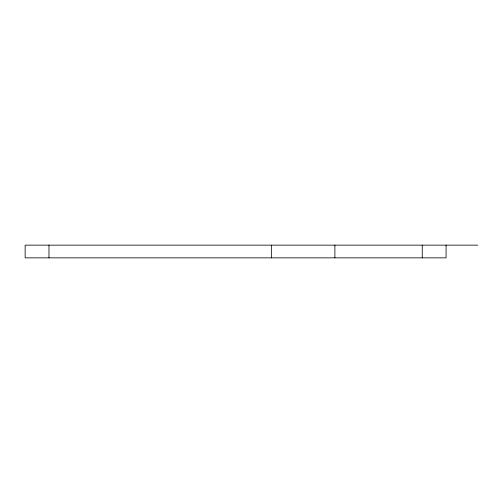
<?xml version="1.0" encoding="UTF-8"?>
<svg xmlns="http://www.w3.org/2000/svg" width="503" height="503" viewBox="0 0 503 503"><rect width="100%" height="100%" fill="white"/><g stroke="black" fill="none" stroke-linecap="round" stroke-linejoin="round"><path stroke-width="0.75" d="M477.85 245.143L25.15 245.143L25.15 257.857L446.079 257.857L446.079 245.143M422.256 245.143L422.256 257.857M334.891 245.143L334.891 257.857M271.356 245.143L271.356 257.857M48.973 245.143L48.973 257.857"/></g></svg>
